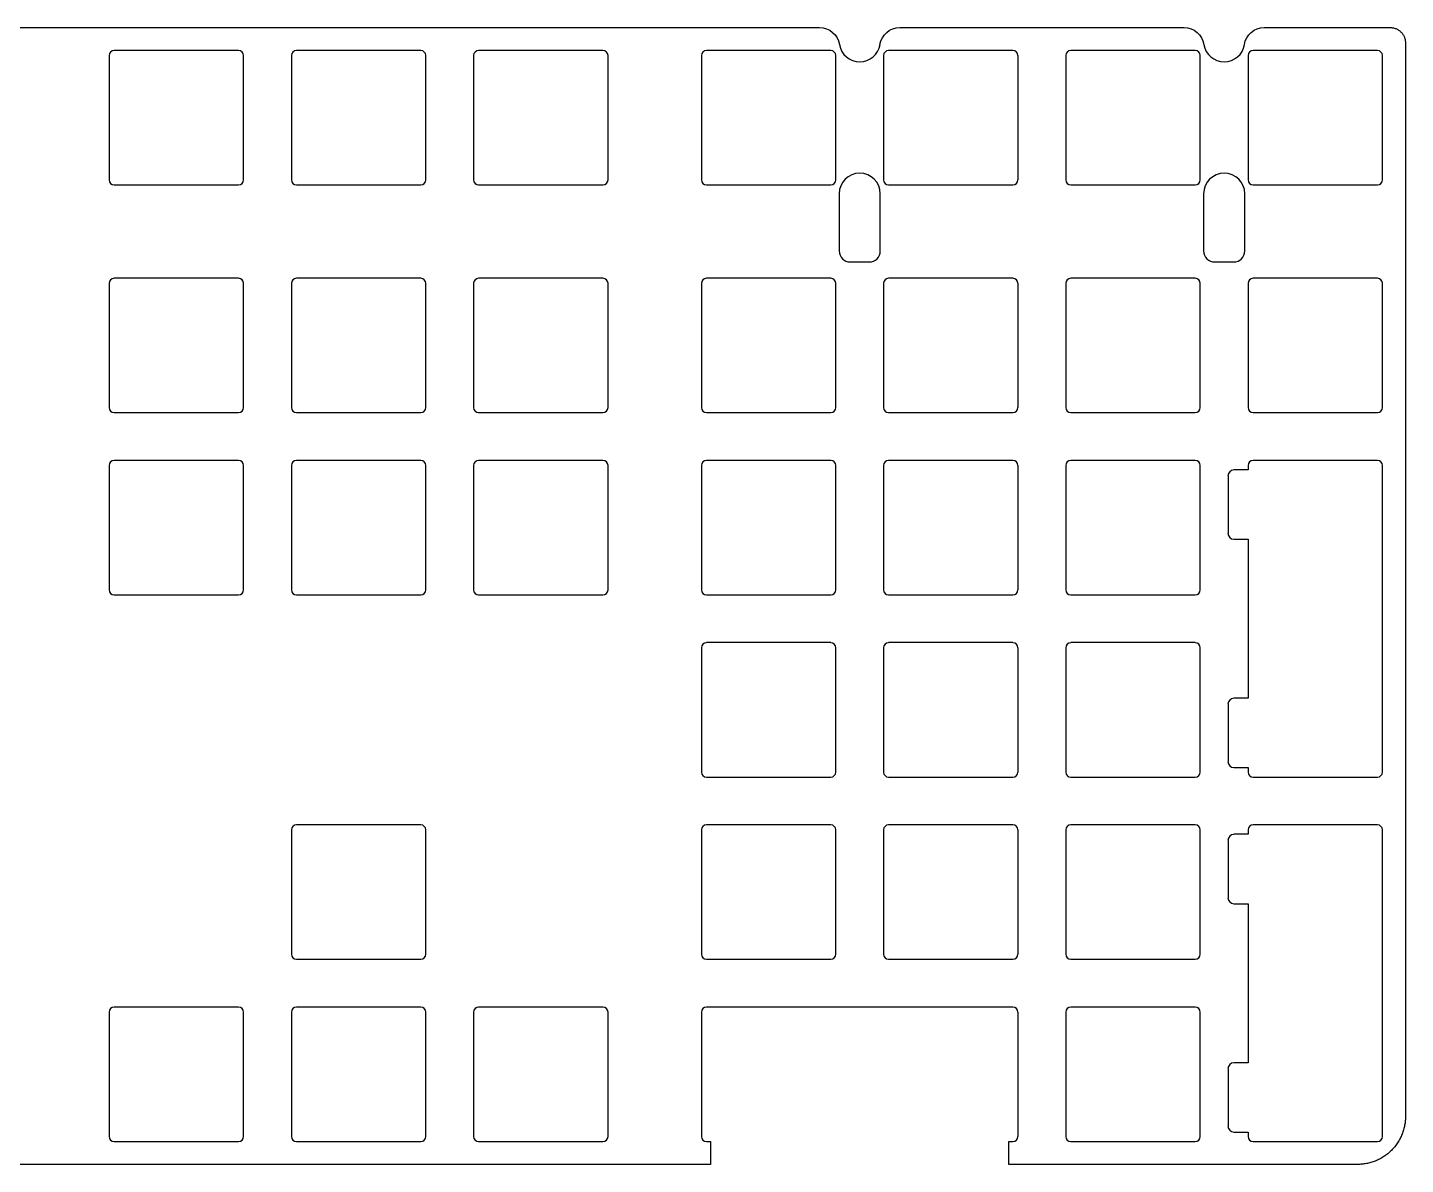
# Model space of a CAD drawing. Header units: millimetres. Extents: x 1004 to 1433, y 209 to 328.
# Drawn here: x 1288.8 to 1432.9, y 208.9 to 327.8 of the extents above; entities that cross this region are included whole.
import ezdxf

# ---------------------------------------------------------------- set-up
doc = ezdxf.new("R2010")
doc.units = ezdxf.units.MM
doc.layers.add('默认', color=7, linetype='Continuous', true_color=0x000000)

msp = doc.modelspace()

# ---------------------------------------------------------------- linework, layer by layer
at = {"layer": '默认', "color": 96, "true_color": 0x007f00}
for p, q in [((1006.06, 327.79, 4.1), (1371.64, 327.79, 4.1)), ((1380.03, 327.79, 4.1), (1409.74, 327.79, 4.1)), ((1418.13, 327.79, 4.1), (1431.29, 327.79, 4.1)), ((1432.89, 326.19, 4.1), (1432.89, 213.93, 4.1)), ((1374.84, 303.28, 4.1), (1376.84, 303.28, 4.1)), ((1412.94, 303.28, 4.1), (1414.94, 303.28, 4.1)), ((1359.29, 224.85, 4.1), (1359.29, 211.85, 4.1)), ((1391.86, 225.38, 4.1), (1359.81, 225.38, 4.1)), ((1392.39, 211.85, 4.1), (1392.39, 224.85, 4.1))]:
    msp.add_line(p, q, dxfattribs=at)
at = {"layer": '默认'}
for p, q in [((1297.38, 324.86, 4.1), (1297.38, 311.86, 4.1)), ((1310.9, 325.39, 4.1), (1297.9, 325.39, 4.1)), ((1311.43, 311.86, 4.1), (1311.43, 324.86, 4.1)), ((1316.43, 324.86, 4.1), (1316.43, 311.86, 4.1)), ((1329.95, 325.39, 4.1), (1316.95, 325.39, 4.1)), ((1330.48, 311.86, 4.1), (1330.48, 324.86, 4.1)), ((1335.48, 324.86, 4.1), (1335.48, 311.86, 4.1)), ((1349, 325.39, 4.1), (1336, 325.39, 4.1)), ((1349.53, 311.86, 4.1), (1349.53, 324.86, 4.1)), ((1359.29, 324.86, 4.1), (1359.29, 311.86, 4.1)), ((1372.81, 325.39, 4.1), (1359.81, 325.39, 4.1)), ((1373.34, 311.86, 4.1), (1373.34, 324.86, 4.1)), ((1378.34, 324.86, 4.1), (1378.34, 311.86, 4.1)), ((1391.86, 325.39, 4.1), (1378.86, 325.39, 4.1)), ((1392.39, 311.86, 4.1), (1392.39, 324.86, 4.1)), ((1397.39, 324.86, 4.1), (1397.39, 311.86, 4.1)), ((1410.91, 325.39, 4.1), (1397.91, 325.39, 4.1)), ((1411.44, 311.86, 4.1), (1411.44, 324.86, 4.1)), ((1416.44, 324.86, 4.1), (1416.44, 311.86, 4.1)), ((1429.96, 325.39, 4.1), (1416.96, 325.39, 4.1)), ((1430.49, 311.86, 4.1), (1430.49, 324.86, 4.1)), ((1297.9, 311.34, 4.1), (1310.9, 311.34, 4.1)), ((1316.95, 311.34, 4.1), (1329.95, 311.34, 4.1)), ((1336, 311.34, 4.1), (1349, 311.34, 4.1)), ((1359.81, 311.34, 4.1), (1372.81, 311.34, 4.1)), ((1378.86, 311.34, 4.1), (1391.86, 311.34, 4.1)), ((1397.91, 311.34, 4.1), (1410.91, 311.34, 4.1)), ((1416.96, 311.34, 4.1), (1429.96, 311.34, 4.1)), ((1297.38, 301.05, 4.1), (1297.38, 288.05, 4.1)), ((1310.9, 301.58, 4.1), (1297.9, 301.58, 4.1)), ((1311.43, 288.05, 4.1), (1311.43, 301.05, 4.1)), ((1316.43, 301.05, 4.1), (1316.43, 288.05, 4.1)), ((1329.95, 301.58, 4.1), (1316.95, 301.58, 4.1)), ((1330.48, 288.05, 4.1), (1330.48, 301.05, 4.1)), ((1335.48, 301.05, 4.1), (1335.48, 288.05, 4.1)), ((1349, 301.58, 4.1), (1336, 301.58, 4.1)), ((1349.53, 288.05, 4.1), (1349.53, 301.05, 4.1)), ((1359.29, 301.05, 4.1), (1359.29, 288.05, 4.1)), ((1372.81, 301.58, 4.1), (1359.81, 301.58, 4.1)), ((1373.34, 288.05, 4.1), (1373.34, 301.05, 4.1)), ((1378.34, 301.05, 4.1), (1378.34, 288.05, 4.1)), ((1391.86, 301.58, 4.1), (1378.86, 301.58, 4.1)), ((1392.39, 288.05, 4.1), (1392.39, 301.05, 4.1)), ((1397.39, 301.05, 4.1), (1397.39, 288.05, 4.1)), ((1410.91, 301.58, 4.1), (1397.91, 301.58, 4.1)), ((1411.44, 288.05, 4.1), (1411.44, 301.05, 4.1)), ((1416.44, 301.05, 4.1), (1416.44, 288.05, 4.1)), ((1429.96, 301.58, 4.1), (1416.96, 301.58, 4.1)), ((1430.49, 288.05, 4.1), (1430.49, 301.05, 4.1)), ((1297.9, 287.53, 4.1), (1310.9, 287.53, 4.1)), ((1316.95, 287.53, 4.1), (1329.95, 287.53, 4.1)), ((1336, 287.53, 4.1), (1349, 287.53, 4.1)), ((1359.81, 287.53, 4.1), (1372.81, 287.53, 4.1)), ((1378.86, 287.53, 4.1), (1391.86, 287.53, 4.1)), ((1397.91, 287.53, 4.1), (1410.91, 287.53, 4.1)), ((1416.96, 287.53, 4.1), (1429.96, 287.53, 4.1)), ((1310.9, 282.53, 4.1), (1297.9, 282.53, 4.1)), ((1329.95, 282.53, 4.1), (1316.95, 282.53, 4.1)), ((1349, 282.53, 4.1), (1336, 282.53, 4.1)), ((1372.81, 282.53, 4.1), (1359.81, 282.53, 4.1)), ((1391.86, 282.53, 4.1), (1378.86, 282.53, 4.1)), ((1410.91, 282.53, 4.1), (1397.91, 282.53, 4.1)), ((1429.96, 282.53, 4.1), (1416.96, 282.53, 4.1)), ((1297.38, 282, 4.1), (1297.38, 269, 4.1)), ((1311.43, 269, 4.1), (1311.43, 282, 4.1)), ((1316.43, 282, 4.1), (1316.43, 269, 4.1)), ((1330.48, 269, 4.1), (1330.48, 282, 4.1)), ((1335.48, 282, 4.1), (1335.48, 269, 4.1)), ((1349.53, 269, 4.1), (1349.53, 282, 4.1)), ((1359.29, 282, 4.1), (1359.29, 269, 4.1)), ((1373.34, 269, 4.1), (1373.34, 282, 4.1)), ((1378.34, 282, 4.1), (1378.34, 269, 4.1)), ((1392.39, 269, 4.1), (1392.39, 282, 4.1)), ((1397.39, 282, 4.1), (1397.39, 269, 4.1)), ((1411.44, 269, 4.1), (1411.44, 282, 4.1)), ((1414.34, 280.91, 4.1), (1414.34, 274.91, 4.1)), ((1430.49, 249.95, 4.1), (1430.49, 282, 4.1)), ((1297.9, 268.48, 4.1), (1310.9, 268.48, 4.1)), ((1316.95, 268.48, 4.1), (1329.95, 268.48, 4.1)), ((1336, 268.48, 4.1), (1349, 268.48, 4.1)), ((1359.81, 268.48, 4.1), (1372.81, 268.48, 4.1)), ((1378.86, 268.48, 4.1), (1391.86, 268.48, 4.1)), ((1397.91, 268.48, 4.1), (1410.91, 268.48, 4.1)), ((1359.29, 262.95, 4.1), (1359.29, 249.95, 4.1)), ((1372.81, 263.48, 4.1), (1359.81, 263.48, 4.1)), ((1373.34, 249.95, 4.1), (1373.34, 262.95, 4.1)), ((1378.34, 262.95, 4.1), (1378.34, 249.95, 4.1)), ((1391.86, 263.48, 4.1), (1378.86, 263.48, 4.1)), ((1392.39, 249.95, 4.1), (1392.39, 262.95, 4.1)), ((1397.39, 262.95, 4.1), (1397.39, 249.95, 4.1)), ((1410.91, 263.48, 4.1), (1397.91, 263.48, 4.1)), ((1411.44, 249.95, 4.1), (1411.44, 262.95, 4.1)), ((1414.34, 257.04, 4.1), (1414.34, 251.04, 4.1)), ((1359.81, 249.43, 4.1), (1372.81, 249.43, 4.1)), ((1378.86, 249.43, 4.1), (1391.86, 249.43, 4.1)), ((1397.91, 249.43, 4.1), (1410.91, 249.43, 4.1)), ((1416.96, 249.43, 4.1), (1429.96, 249.43, 4.1)), ((1316.43, 243.9, 4.1), (1316.43, 230.9, 4.1)), ((1329.95, 244.43, 4.1), (1316.95, 244.43, 4.1)), ((1330.48, 230.9, 4.1), (1330.48, 243.9, 4.1)), ((1359.29, 243.9, 4.1), (1359.29, 230.9, 4.1)), ((1372.81, 244.43, 4.1), (1359.81, 244.43, 4.1)), ((1373.34, 230.9, 4.1), (1373.34, 243.9, 4.1)), ((1378.34, 243.9, 4.1), (1378.34, 230.9, 4.1)), ((1391.86, 244.43, 4.1), (1378.86, 244.43, 4.1)), ((1392.39, 230.9, 4.1), (1392.39, 243.9, 4.1)), ((1397.39, 243.9, 4.1), (1397.39, 230.9, 4.1)), ((1410.91, 244.43, 4.1), (1397.91, 244.43, 4.1)), ((1411.44, 230.9, 4.1), (1411.44, 243.9, 4.1)), ((1429.96, 244.43, 4.1), (1416.96, 244.43, 4.1)), ((1430.49, 211.85, 4.1), (1430.49, 243.9, 4.1)), ((1414.34, 242.81, 4.1), (1414.34, 236.81, 4.1)), ((1316.95, 230.38, 4.1), (1329.95, 230.38, 4.1)), ((1359.81, 230.38, 4.1), (1372.81, 230.38, 4.1)), ((1378.86, 230.38, 4.1), (1391.86, 230.38, 4.1)), ((1397.91, 230.38, 4.1), (1410.91, 230.38, 4.1)), ((1297.38, 224.85, 4.1), (1297.38, 211.85, 4.1)), ((1310.9, 225.38, 4.1), (1297.9, 225.38, 4.1)), ((1311.43, 211.85, 4.1), (1311.43, 224.85, 4.1)), ((1316.43, 224.85, 4.1), (1316.43, 211.85, 4.1)), ((1329.95, 225.38, 4.1), (1316.95, 225.38, 4.1)), ((1330.48, 211.85, 4.1), (1330.48, 224.85, 4.1)), ((1335.48, 224.85, 4.1), (1335.48, 211.85, 4.1)), ((1349, 225.38, 4.1), (1336, 225.38, 4.1)), ((1349.53, 211.85, 4.1), (1349.53, 224.85, 4.1)), ((1397.39, 224.85, 4.1), (1397.39, 211.85, 4.1)), ((1410.91, 225.38, 4.1), (1397.91, 225.38, 4.1)), ((1411.44, 211.85, 4.1), (1411.44, 224.85, 4.1)), ((1414.34, 218.94, 4.1), (1414.34, 212.94, 4.1)), ((1297.9, 211.33, 4.1), (1310.9, 211.33, 4.1)), ((1316.95, 211.33, 4.1), (1329.95, 211.33, 4.1)), ((1336, 211.33, 4.1), (1349, 211.33, 4.1)), ((1397.91, 211.33, 4.1), (1410.91, 211.33, 4.1)), ((1416.96, 211.33, 4.1), (1429.96, 211.33, 4.1))]:
    msp.add_line(p, q, dxfattribs=at)
at = {"layer": '默认', "color": 96, "true_color": 0x007f00}
for points in [[(1373.69, 310.41), (1373.69, 304.43)], [(1377.99, 304.43), (1377.99, 310.41)], [(1411.79, 310.41), (1411.79, 304.43)], [(1416.09, 304.43), (1416.09, 310.41)], [(1359.81, 211.33), (1360.25, 211.33), (1360.25, 208.93), (1208.4, 208.93), (1208.4, 211.33), (1213.27, 211.33)], [(1427.89, 208.93), (1391.43, 208.93), (1391.43, 211.33), (1391.86, 211.33)]]:
    msp.add_lwpolyline(points, dxfattribs=at)
at = {"layer": '默认'}
for points in [[(1416.44, 282), (1416.44, 281.54), (1414.96, 281.54)], [(1414.96, 274.29), (1416.44, 274.29), (1416.44, 257.66), (1414.96, 257.66)], [(1414.96, 250.41), (1416.44, 250.41), (1416.44, 249.95)], [(1416.44, 243.9), (1416.44, 243.44), (1414.96, 243.44)], [(1414.96, 236.19), (1416.44, 236.19), (1416.44, 219.56), (1414.96, 219.56)], [(1414.96, 212.31), (1416.44, 212.31), (1416.44, 211.85)]]:
    msp.add_lwpolyline(points, dxfattribs=at)
at = {"layer": '默认', "color": 96, "true_color": 0x007f00, "extrusion": (0, 0, -1)}
for centre, start, end in [((-1371.64, 325.69, -4.1), 90, 170.8614), ((-1380.03, 325.69, -4.1), 9.1386, 90), ((-1409.74, 325.69, -4.1), 90, 170.8614), ((-1418.13, 325.69, -4.1), 9.1386, 90)]:
    msp.add_arc(centre, 2.1, start, end, dxfattribs=at)
at = {"layer": '默认', "color": 96, "true_color": 0x007f00}
for centre, radius, start, end in [((1375.84, 326.36, 4.1), 2.15, 189.1386, 350.8614), ((1413.94, 326.36, 4.1), 2.15, 189.1386, 350.8614), ((1375.84, 310.41, 4.1), 2.15, 360, 180), ((1413.94, 310.41, 4.1), 2.15, 360, 180), ((1374.84, 304.43, 4.1), 1.15, 180, 270), ((1376.84, 304.43, 4.1), 1.15, 270, 0), ((1412.94, 304.43, 4.1), 1.15, 180, 270), ((1414.94, 304.43, 4.1), 1.15, 270, 0), ((1359.81, 224.85, 4.1), 0.525, 90, 180), ((1391.86, 224.85, 4.1), 0.525, 0, 90), ((1359.81, 211.85, 4.1), 0.525, 180, 270), ((1391.86, 211.85, 4.1), 0.525, 270, 360)]:
    msp.add_arc(centre, radius, start, end, dxfattribs=at)
at = {"layer": '默认'}
for centre, radius, start, end in [((1297.9, 324.86, 4.1), 0.525, 90, 180), ((1310.9, 324.86, 4.1), 0.525, 0, 90), ((1316.95, 324.86, 4.1), 0.525, 90, 180), ((1329.95, 324.86, 4.1), 0.525, 0, 90), ((1336, 324.86, 4.1), 0.525, 90, 180), ((1349, 324.86, 4.1), 0.525, 0, 90), ((1359.81, 324.86, 4.1), 0.525, 90, 180), ((1372.81, 324.86, 4.1), 0.525, 0, 90), ((1378.86, 324.86, 4.1), 0.525, 90, 180), ((1391.86, 324.86, 4.1), 0.525, 0, 90), ((1397.91, 324.86, 4.1), 0.525, 90, 180), ((1410.91, 324.86, 4.1), 0.525, 0, 90), ((1416.96, 324.86, 4.1), 0.525, 90, 180), ((1429.96, 324.86, 4.1), 0.525, 0, 90), ((1297.9, 311.86, 4.1), 0.525, 180, 270), ((1310.9, 311.86, 4.1), 0.525, 270, 360), ((1316.95, 311.86, 4.1), 0.525, 180, 270), ((1329.95, 311.86, 4.1), 0.525, 270, 360), ((1336, 311.86, 4.1), 0.525, 180, 270), ((1349, 311.86, 4.1), 0.525, 270, 360), ((1359.81, 311.86, 4.1), 0.525, 180, 270), ((1372.81, 311.86, 4.1), 0.525, 270, 360), ((1378.86, 311.86, 4.1), 0.525, 180, 270), ((1391.86, 311.86, 4.1), 0.525, 270, 360), ((1397.91, 311.86, 4.1), 0.525, 180, 270), ((1410.91, 311.86, 4.1), 0.525, 270, 360), ((1416.96, 311.86, 4.1), 0.525, 180, 270), ((1429.96, 311.86, 4.1), 0.525, 270, 360), ((1297.9, 301.05, 4.1), 0.525, 90, 180), ((1310.9, 301.05, 4.1), 0.525, 0, 90), ((1316.95, 301.05, 4.1), 0.525, 90, 180), ((1329.95, 301.05, 4.1), 0.525, 0, 90), ((1336, 301.05, 4.1), 0.525, 90, 180), ((1349, 301.05, 4.1), 0.525, 0, 90), ((1359.81, 301.05, 4.1), 0.525, 90, 180), ((1372.81, 301.05, 4.1), 0.525, 0, 90), ((1378.86, 301.05, 4.1), 0.525, 90, 180), ((1391.86, 301.05, 4.1), 0.525, 0, 90), ((1397.91, 301.05, 4.1), 0.525, 90, 180), ((1410.91, 301.05, 4.1), 0.525, 0, 90), ((1416.96, 301.05, 4.1), 0.525, 90, 180), ((1429.96, 301.05, 4.1), 0.525, 0, 90), ((1297.9, 288.05, 4.1), 0.525, 180, 270), ((1310.9, 288.05, 4.1), 0.525, 270, 360), ((1316.95, 288.05, 4.1), 0.525, 180, 270), ((1329.95, 288.05, 4.1), 0.525, 270, 360), ((1336, 288.05, 4.1), 0.525, 180, 270), ((1349, 288.05, 4.1), 0.525, 270, 360), ((1359.81, 288.05, 4.1), 0.525, 180, 270), ((1372.81, 288.05, 4.1), 0.525, 270, 360), ((1378.86, 288.05, 4.1), 0.525, 180, 270), ((1391.86, 288.05, 4.1), 0.525, 270, 360), ((1397.91, 288.05, 4.1), 0.525, 180, 270), ((1410.91, 288.05, 4.1), 0.525, 270, 360), ((1416.96, 288.05, 4.1), 0.525, 180, 270), ((1429.96, 288.05, 4.1), 0.525, 270, 360), ((1297.9, 282, 4.1), 0.525, 90, 180), ((1310.9, 282, 4.1), 0.525, 0, 90), ((1316.95, 282, 4.1), 0.525, 90, 180), ((1329.95, 282, 4.1), 0.525, 0, 90), ((1336, 282, 4.1), 0.525, 90, 180), ((1349, 282, 4.1), 0.525, 0, 90), ((1359.81, 282, 4.1), 0.525, 90, 180), ((1372.81, 282, 4.1), 0.525, 0, 90), ((1378.86, 282, 4.1), 0.525, 90, 180), ((1391.86, 282, 4.1), 0.525, 0, 90), ((1397.91, 282, 4.1), 0.525, 90, 180), ((1410.91, 282, 4.1), 0.525, 0, 90), ((1416.96, 282, 4.1), 0.525, 90, 180), ((1429.96, 282, 4.1), 0.525, 0, 90), ((1414.96, 280.91, 4.1), 0.625, 90, 180), ((1414.96, 274.91, 4.1), 0.625, 180, 270), ((1297.9, 269, 4.1), 0.525, 180, 270), ((1310.9, 269, 4.1), 0.525, 270, 360), ((1316.95, 269, 4.1), 0.525, 180, 270), ((1329.95, 269, 4.1), 0.525, 270, 360), ((1336, 269, 4.1), 0.525, 180, 270), ((1349, 269, 4.1), 0.525, 270, 360), ((1359.81, 269, 4.1), 0.525, 180, 270), ((1372.81, 269, 4.1), 0.525, 270, 360), ((1378.86, 269, 4.1), 0.525, 180, 270), ((1391.86, 269, 4.1), 0.525, 270, 360), ((1397.91, 269, 4.1), 0.525, 180, 270), ((1410.91, 269, 4.1), 0.525, 270, 360), ((1359.81, 262.95, 4.1), 0.525, 90, 180), ((1372.81, 262.95, 4.1), 0.525, 0, 90), ((1378.86, 262.95, 4.1), 0.525, 90, 180), ((1391.86, 262.95, 4.1), 0.525, 0, 90), ((1397.91, 262.95, 4.1), 0.525, 90, 180), ((1410.91, 262.95, 4.1), 0.525, 0, 90), ((1414.96, 257.04, 4.1), 0.625, 90, 180), ((1414.96, 251.04, 4.1), 0.625, 180, 270), ((1359.81, 249.95, 4.1), 0.525, 180, 270), ((1372.81, 249.95, 4.1), 0.525, 270, 360), ((1378.86, 249.95, 4.1), 0.525, 180, 270), ((1391.86, 249.95, 4.1), 0.525, 270, 360), ((1397.91, 249.95, 4.1), 0.525, 180, 270), ((1410.91, 249.95, 4.1), 0.525, 270, 360), ((1416.96, 249.95, 4.1), 0.525, 180, 270), ((1429.96, 249.95, 4.1), 0.525, 270, 360), ((1316.95, 243.9, 4.1), 0.525, 90, 180), ((1329.95, 243.9, 4.1), 0.525, 0, 90), ((1359.81, 243.9, 4.1), 0.525, 90, 180), ((1372.81, 243.9, 4.1), 0.525, 0, 90), ((1378.86, 243.9, 4.1), 0.525, 90, 180), ((1391.86, 243.9, 4.1), 0.525, 0, 90), ((1397.91, 243.9, 4.1), 0.525, 90, 180), ((1410.91, 243.9, 4.1), 0.525, 0, 90), ((1414.96, 242.81, 4.1), 0.625, 90, 180), ((1416.96, 243.9, 4.1), 0.525, 90, 180), ((1429.96, 243.9, 4.1), 0.525, 0, 90), ((1414.96, 236.81, 4.1), 0.625, 180, 270), ((1316.95, 230.9, 4.1), 0.525, 180, 270), ((1329.95, 230.9, 4.1), 0.525, 270, 360), ((1359.81, 230.9, 4.1), 0.525, 180, 270), ((1372.81, 230.9, 4.1), 0.525, 270, 360), ((1378.86, 230.9, 4.1), 0.525, 180, 270), ((1391.86, 230.9, 4.1), 0.525, 270, 360), ((1397.91, 230.9, 4.1), 0.525, 180, 270), ((1410.91, 230.9, 4.1), 0.525, 270, 360), ((1297.9, 224.85, 4.1), 0.525, 90, 180), ((1310.9, 224.85, 4.1), 0.525, 0, 90), ((1316.95, 224.85, 4.1), 0.525, 90, 180), ((1329.95, 224.85, 4.1), 0.525, 0, 90), ((1336, 224.85, 4.1), 0.525, 90, 180), ((1349, 224.85, 4.1), 0.525, 0, 90), ((1397.91, 224.85, 4.1), 0.525, 90, 180), ((1410.91, 224.85, 4.1), 0.525, 0, 90), ((1414.96, 218.94, 4.1), 0.625, 90, 180), ((1297.9, 211.85, 4.1), 0.525, 180, 270), ((1310.9, 211.85, 4.1), 0.525, 270, 360), ((1316.95, 211.85, 4.1), 0.525, 180, 270), ((1329.95, 211.85, 4.1), 0.525, 270, 360), ((1336, 211.85, 4.1), 0.525, 180, 270), ((1349, 211.85, 4.1), 0.525, 270, 360), ((1397.91, 211.85, 4.1), 0.525, 180, 270), ((1410.91, 211.85, 4.1), 0.525, 270, 360), ((1414.96, 212.94, 4.1), 0.625, 180, 270), ((1416.96, 211.85, 4.1), 0.525, 180, 270), ((1429.96, 211.85, 4.1), 0.525, 270, 360)]:
    msp.add_arc(centre, radius, start, end, dxfattribs=at)
at = {"layer": '默认', "color": 96, "true_color": 0x007f00}
for points, weights in [([(1431.29, 327.79, 4.1), (1432.89, 327.79, 4.1), (1432.89, 326.19, 4.1)], [1, 0.707106781186, 1]), ([(1432.89, 213.93, 4.1), (1432.89, 208.93, 4.1), (1427.89, 208.93, 4.1)], [1, 0.707106781187, 1])]:
    msp.add_rational_spline(points, weights, degree=2, dxfattribs=at)

doc.saveas('drawing.dxf')
